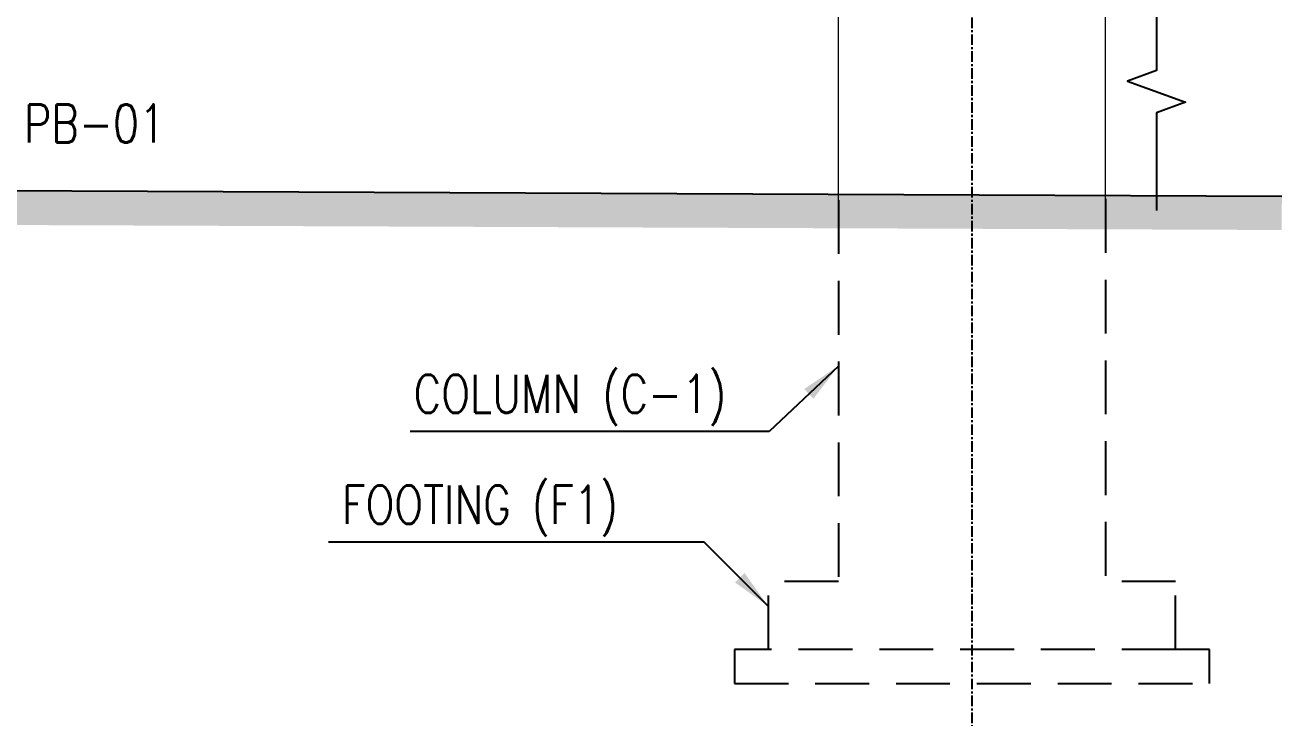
# Model space of a CAD drawing. Header units: inches. Extents: x 295786 to 300745, y 68261 to 70432.
# Drawn here: x 299016.5 to 299164.7, y 68855.1 to 68936.9 of the extents above; entities that cross this region are included whole.
import ezdxf

# ---------------------------------------------------------------- set-up
doc = ezdxf.new("R2010")
doc.units = ezdxf.units.IN
doc.header["$MEASUREMENT"] = 0
doc.linetypes.add('CENTER', pattern=[2, 1.25, -0.25, 0.25, -0.25])
doc.linetypes.add('HIDDEN', pattern=[9.525, 6.35, -3.175])
for name, color, linetype in [('A-TYP-BEAM', 3, 'Continuous'), ('A-TYP-BEAM TEXT', 2, 'Continuous'), ('A-TYP-DIM', 1, 'Continuous'), ('A-TYP-ST-LEAN', 1, 'Continuous'), ('FOOTING', 4, 'Continuous'), ('GRID', 8, 'Continuous'), ('HATCH', 7, 'Continuous'), ('NO', 3, 'Continuous')]:
    doc.layers.add(name, color=color, linetype=linetype)
doc.styles.add('rizwan', font='romans.shx', dxfattribs={"width": 0.75})
doc.styles.add('STYLE4', font='romans.shx')
doc.dimstyles.new('STYLE-64', dxfattribs={"dimscale": 64, "dimtxt": 0.09375, "dimasz": 0.09375, "dimexe": 0.0625, "dimexo": 0.0625, "dimgap": 0.03125, "dimtad": 1, "dimzin": 3, "dimdsep": 46, "dimlunit": 4, "dimtxsty": 'rizwan', "dimcen": 0.125, "dimdle": 4, "dimclrd": 1, "dimclre": 1, "dimclrt": 2, "dimadec": 0, "dimazin": 0, "dimtfac": 0.5, "dimtix": 1, "dimtmove": 2, "dimatfit": 3, "dimfxl": 0, "dimfrac": 1, "dimtolj": 1, "dimtzin": 3, "dimarcsym": 0})

msp = doc.modelspace()

# ---------------------------------------------------------------- hatches: boundary and pattern name
at = {"layer": 'HATCH'}
h = msp.add_hatch(dxfattribs=at)
h.set_pattern_fill('EARTH', color=256, scale=30, angle=45, style=0)
h.set_pattern_definition([(45, (-416899.16, -294290.9236), (9e-16, 10.60660172), [7.5, -7.5]), (45, (-416901.149, -294288.935), (9e-16, 10.60660172), [7.5, -7.5]), (45, (-416903.138, -294286.946), (9e-16, 10.60660172), [7.5, -7.5]), (135, (-416903.138, -294285.62), (-10.60660172, 9e-16), [7.5, -7.5]), (135, (-416901.149, -294283.6316), (-10.60660172, 9e-16), [7.5, -7.5]), (135, (-416899.16, -294281.643), (-10.60660172, 9e-16), [7.5, -7.5])])
h.paths.add_polyline_path([(298701.95206826, 68918.50863992), (298701.95206826, 68914.50863992), (299164.65533636, 68912.69059514), (299164.67211126, 68916.69052479)])

# ---------------------------------------------------------------- linework, layer by layer
at = {"color": 1, "linetype": 'Continuous'}
msp.add_lwpolyline([(299149.89307086, 68942.00863992), (299149.89307087, 68931.50863992), (299146.45872409, 68930.25863992), (299153.32741764, 68927.75863992), (299149.89307087, 68926.50863992), (299149.89307087, 68915.00863992)], dxfattribs=at)
at = {"layer": 'A-TYP-BEAM', "color": 1}
msp.add_line((298932.39307088, 68917.72323677), (299164.67211126, 68916.69052479), dxfattribs=at)
at = {"layer": 'A-TYP-ST-LEAN', "linetype": 'HIDDEN'}
msp.add_lwpolyline([(299104.14307087, 68863.21788074), (299100.14307087, 68863.21788074), (299100.14307087, 68859.21788074), (299156.14307087, 68859.21788074), (299156.14307087, 68863.21788074), (299152.14307087, 68863.21788074)], dxfattribs=at)
at = {"layer": 'FOOTING', "color": 1, "linetype": 'HIDDEN'}
for p, q in [((299112.39307087, 68916.21788074), (299112.39307087, 68871.21788074)), ((299143.89307087, 68916.35532629), (299143.89307087, 68871.21788074)), ((299104.14307087, 68863.21788074), (299104.14307087, 68871.21788074)), ((299112.39307087, 68871.21788074), (299104.14307087, 68871.21788074)), ((299152.14307087, 68871.21788074), (299143.89307087, 68871.21788074)), ((299152.14307087, 68863.21788074), (299152.14307087, 68871.21788074)), ((299152.14307087, 68863.21788074), (299104.14307087, 68863.21788074))]:
    msp.add_line(p, q, dxfattribs=at)
at = {"layer": 'GRID', "linetype": 'CENTER'}
msp.add_line((299128.14307087, 68692.51781702), (299128.14307087, 69095.69963382), dxfattribs=at)
at = {"layer": 'NO', "lineweight": 0}
for p, q in [((299112.39307087, 68916.21788074), (299112.39307087, 68939.50863992)), ((299143.89307087, 68916.08043519), (299143.89307087, 68939.50863992))]:
    msp.add_line(p, q, dxfattribs=at)

# ---------------------------------------------------------------- texts
at = {"layer": 'A-TYP-BEAM TEXT', "style": 'STYLE4', "width": 0.8}
for s, p in [('PB-01', (299016.36381873, 68923.00557347)), ('COLUMN (C-1)', (299062.31910313, 68891.1110444)), ('FOOTING (F1)', (299053.86488989, 68878.04643974))]:
    msp.add_text(s, height=4.5, dxfattribs=at).set_placement(p)

# ---------------------------------------------------------------- leaders
at = {"layer": 'A-TYP-DIM', "ltscale": 1.5}
for points in [[(299112.39307087, 68896.64761154), (299104.2092742, 68888.94151072), (299061.9011552, 68888.94151072)], [(299104.14307087, 68868.28211894), (299096.56974121, 68875.87690606), (299052.26162221, 68875.87690606)]]:
    msp.add_leader(points, dimstyle='STYLE-64', override={"dimscale": 48, "dimtxt": 0.097656, "dimasz": 0.1, "dimtmove": 0, "dimatfit": 2}, dxfattribs=at)

doc.saveas('drawing.dxf')
